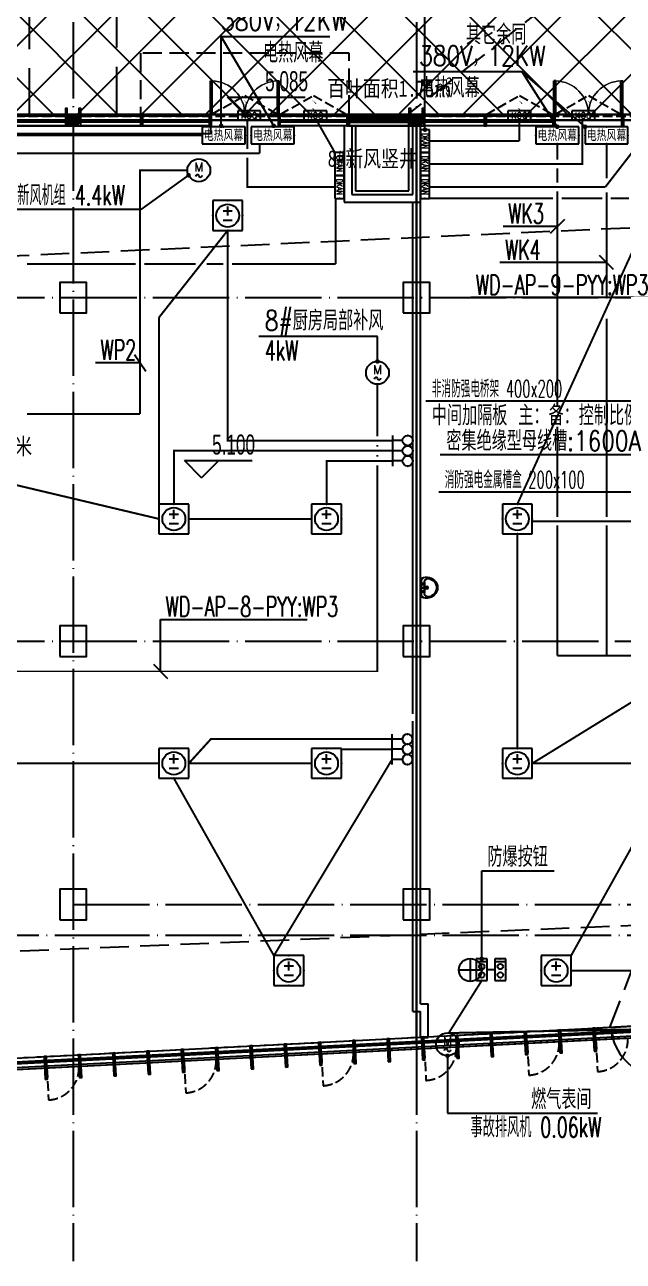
# Model space of a CAD drawing. Extents: x -233336 to 840473, y -28113 to 330904.
# Drawn here: x 67134 to 82815, y 80555 to 112949 of the extents above; entities that cross this region are included whole.
import ezdxf
from ezdxf.enums import TextEntityAlignment as Align
from ezdxf.xclip import XClip

# ---------------------------------------------------------------- set-up
doc = ezdxf.new("R2010")
doc.units = 0
doc.header["$LTSCALE"] = 1000
doc.header["$XCLIPFRAME"] = 2
for name, pattern in [('104-14# 核心筒$0$DOTE', [2.42, 2, -0.2, 0.02, -0.2]), ('14#楼幕墙$0$DASH', [0.35, 0.25, -0.1]), ('DASH', [0.35, 0.25, -0.1]), ('X-104 14#平面$0$$0$DASH', [0.35, 0.25, -0.1]), ('X-104 14#平面$0$109 3#平面$0$DASH', [0.35, 0.25, -0.1]), ('X-104 14#平面$0$DASH', [0.35, 0.25, -0.1])]:
    doc.linetypes.add(name, pattern=pattern)
doc.layers.get('0').update_dxf_attribs({"linetype": 'CONTINUOUS'})
doc.layers.get('Defpoints').update_dxf_attribs({"linetype": 'CONTINUOUS'})
for name, color, linetype in [('104-14# 核心筒$0$A_AXIS-轴线', 8, '104-14# 核心筒$0$DOTE'), ('104-14# 核心筒$0$A_STR-砼柱', 8, 'CONTINUOUS'), ('14#楼幕墙$0$A-C_玻璃幕墙', 8, 'CONTINUOUS'), ('14#楼幕墙$0$A-C_窗', 8, 'CONTINUOUS'), ('14#楼幕墙$0$A-C_门', 8, 'CONTINUOUS'), ('DIM-动力', 80, 'CONTINUOUS'), ('DIM-插座', 80, 'CONTINUOUS'), ('DIM-箱柜', 80, 'CONTINUOUS'), ('EQUIP-动力', 80, 'CONTINUOUS'), ('EQUIP-照明', 80, 'CONTINUOUS'), ('TEL_LEAD', 80, 'CONTINUOUS'), ('WIRE-动力', 50, 'CONTINUOUS'), ('WIRE-动力控制', 160, 'DASH'), ('WIRE-插座', 160, 'CONTINUOUS'), ('X-104 14#平面$0$01-标注_尺寸', 8, 'CONTINUOUS'), ('X-104 14#平面$0$01-标注_标高', 8, 'CONTINUOUS'), ('X-104 14#平面$0$02-TEXT_标注', 9, 'CONTINUOUS'), ('X-104 14#平面$0$A-C_玻璃幕墙', 8, 'CONTINUOUS'), ('X-104 14#平面$0$A-C_窗', 8, 'CONTINUOUS'), ('X-104 14#平面$0$A-C_门', 8, 'CONTINUOUS'), ('X-104 14#平面$0$A-I_卫-洁具', 8, 'CONTINUOUS'), ('X-104 14#平面$0$A-O_屋面', 8, 'CONTINUOUS'), ('X-104 14#平面$0$A-SUR_保温', 8, 'CONTINUOUS'), ('X-104 14#平面$0$A-SUR_吊顶', 8, 'CONTINUOUS'), ('X-104 14#平面$0$A-TECH_结构', 8, 'CONTINUOUS'), ('X-104 14#平面$0$A_STR-砌块墙', 7, 'CONTINUOUS'), ('X-104 14#平面$0$SURFACE', 6, 'CONTINUOUS')]:
    doc.layers.add(name, color=color, linetype=linetype)
for name, color, linetype, plot in [('14#楼幕墙$0$04-不打印_辅助线', 8, 'CONTINUOUS', False), ('2019.06.25燃气表间不打印', 7, 'CONTINUOUS', False), ('X-104 14#平面$0$04-不打印_辅助线', 8, 'CONTINUOUS', False), ('X-104 14#平面$0$降板', 8, 'CONTINUOUS', False)]:
    doc.layers.add(name, color=color, linetype=linetype, plot=plot)
doc.layers.add('X-104 14#平面$0$000套内', color=8, linetype='CONTINUOUS', lineweight=30)
doc.styles.add('_TCH_DIM', font='ROMANS2', dxfattribs={"width": 0.8, "bigfont": 'HZDF2'})
doc.styles.add('_TEL_DIM', font='ROMANS2', dxfattribs={"width": 0.8, "height": 3.5, "bigfont": 'HZDF2'})
doc.styles.get("Standard").update_dxf_attribs({"font": 'GBENOR', "bigfont": 'GBCBIG'})
doc.styles.add('X-104 14#平面$0$_TCH_DIM', font='ros.shx', dxfattribs={"width": 0.8, "bigfont": 'jd.shx'})
doc.styles.add('X-104 14#平面$0$_TCH_DIM_T3', font='ros.shx', dxfattribs={"width": 0.8, "bigfont": 'jd.shx'})
doc.styles.add('X-104 14#平面$0$Standard', font='STXIHEI.TTF', dxfattribs={"width": 0.8})
doc.dimstyles.new('X-104 14#平面$0$_TCH_ARROW&&150', dxfattribs={"dimtxt": 525, "dimasz": 300, "dimexe": 375, "dimexo": 450, "dimgap": 150, "dimtad": 1, "dimdec": 0, "dimzin": 0, "dimdsep": 46, "dimtxsty": 'X-104 14#平面$0$_TCH_DIM_T3', "dimcen": 0.09, "dimclrt": 7, "dimazin": 2, "dimtfac": 1, "dimtdec": 0, "dimtix": 1, "dimtmove": 2, "dimatfit": 3, "dimfxl": 0, "dimtolj": 1, "dimtzin": 0, "dimarcsym": 0})

# ---------------------------------------------------------------- blocks, each defined once
blk = doc.blocks.new('$equip$00001811')
blk.add_circle((0, 0), 0.5)
for centre, radius, start, end in [((-0.073, -0.273), 0.0768, 17.2272, 184.2164), ((0.073, -0.227), 0.0769, 197.2591, 5.1179)]:
    blk.add_arc(centre, radius, start, end)
at = {"color": 7, "style": '_TEL_DIM'}
blk.add_attdef('$TEXT$', text='', height=0.4, dxfattribs=at).set_placement((0.001, 0.137), align=Align.MIDDLE_CENTER)
at = {"color": 7, "style": '_TEL_DIM', "flags": 1}
blk.add_attdef('A', text='', height=0.00002, dxfattribs=at).set_placement((0, 0), align=Align.MIDDLE_CENTER)
blk = doc.blocks.new('$equip$00001816')
for p, q in [((0.75, 0.6), (-0.75, 0.6)), ((-0.75, 0.6), (-0.75, 0)), ((0.75, 0), (0.75, 0.6)), ((-0.75, 0), (0.75, 0))]:
    blk.add_line(p, q)
for p in [(0, 0.6), (-0.75, 0.3), (0, 0), (0.75, 0.3)]:
    blk.add_point(p)
at = {"color": 7, "style": '_TEL_DIM'}
blk.add_attdef('$TEXT$', text='', height=0.4, dxfattribs=at).set_placement((0, 0.3), align=Align.MIDDLE_CENTER)
at = {"color": 7, "style": '_TEL_DIM', "flags": 1}
blk.add_attdef('A', text='', height=0.00002, dxfattribs=at).set_placement((0, 0), align=Align.MIDDLE_CENTER)
blk = doc.blocks.new('14#楼幕墙$0$A$C103B1A8E')
blk.add_lwpolyline([(0, 0), (60, 0), (60, 600), (0, 600)], close=True)
blk = doc.blocks.new('14#楼幕墙$0$A$C678332E3')
blk.add_lwpolyline([(0, 0), (60, 0), (60, 300), (0, 300)], close=True)
blk = doc.blocks.new('14#楼幕墙$0$$LinePat$岩棉板')
at = {"color": 0}
for p, q in [((0, -17), (12, -67)), ((12, -67), (24, -17))]:
    blk.add_line(p, q, dxfattribs=at)
for centre, start, end in [((12, -17), 0, 180), ((0, -67), 270, 0), ((24, -67), 180, 270)]:
    blk.add_arc(centre, 12, start, end, dxfattribs=at)
at = {"layer": 'Defpoints'}
blk.add_point((0, 0), dxfattribs=at)
at = {"layer": 'Defpoints', "color": 0}
blk.add_point((24, -84), dxfattribs=at)
blk = doc.blocks.new('*U155')
blk.add_lwpolyline([(300, 0), (0, 0), (0, 150), (300, 150)], close=True)
at = {"color": 8, "xscale": -1.785714284225998, "yscale": 1.782568518697715, "zscale": 1.782568518697715, "rotation": 180}
for p in [(0, 0), (43, 0), (86, 0), (129, 0), (171, 0), (214, 0), (257, 0)]:
    blk.add_blockref('14#楼幕墙$0$$LinePat$岩棉板', p, dxfattribs=at)
blk = doc.blocks.new('14#楼幕墙$0$A$C07E80D9E')
blk.add_lwpolyline([(-350, -50), (-50, -50), (-50, -450), (0, -450), (0, 0), (-400, 0), (-400, -450), (-350, -450)], close=True)
for points in [[(-50, -200), (-350, -200)], [(-50, -220), (-350, -220)]]:
    blk.add_lwpolyline(points)
at = {"layer": '14#楼幕墙$0$A-C_玻璃幕墙', "rotation": 180}
blk.add_blockref('*U155', (-50, -50), dxfattribs=at)
blk = doc.blocks.new('14#楼幕墙$0$A$C09283E46')
for name, p, rotation in [('14#楼幕墙$0$A$C07E80D9E', (28619, 21181), 177.5000000000001), ('14#楼幕墙$0$A$C678332E3', (30587, 21095), 357.5000000000006), ('14#楼幕墙$0$A$C678332E3', (32385, 21017), 357.5000000000006), ('14#楼幕墙$0$A$C678332E3', (34184, 20938), 357.5000000000006), ('14#楼幕墙$0$A$C678332E3', (35982, 20860), 357.5000000000006), ('14#楼幕墙$0$A$C07E80D9E', (37610, 20789), 177.5000000000001), ('14#楼幕墙$0$A$C678332E3', (39579, 20703), 357.5000000000006), ('14#楼幕墙$0$A$C678332E3', (41377, 20624), 357.5000000000006), ('14#楼幕墙$0$A$C678332E3', (43175, 20546), 357.5000000000006), ('14#楼幕墙$0$A$C103B1A8E', (27001, -3754), 0.4546658823147814), ('14#楼幕墙$0$A$C103B1A8E', (27901, -3747), 0.4546658823147814), ('14#楼幕墙$0$A$C103B1A8E', (28801, -3740), 0.4546658823147814), ('14#楼幕墙$0$A$C103B1A8E', (29701, -3733), 0.4546658823147814), ('14#楼幕墙$0$A$C103B1A8E', (30601, -3726), 0.4546658823147814), ('14#楼幕墙$0$A$C103B1A8E', (31501, -3718), 0.4546658823147814), ('14#楼幕墙$0$A$C103B1A8E', (32401, -3711), 0.4546658823147814), ('14#楼幕墙$0$A$C103B1A8E', (33301, -3704), 0.4546658823147814), ('14#楼幕墙$0$A$C103B1A8E', (34201, -3697), 0.4546658823147814), ('14#楼幕墙$0$A$C103B1A8E', (35100, -3690), 0.4546658823147814), ('14#楼幕墙$0$A$C103B1A8E', (36000, -3683), 0.4546658823147814), ('14#楼幕墙$0$A$C103B1A8E', (36900, -3676), 0.4546658823147814), ('14#楼幕墙$0$A$C103B1A8E', (37800, -3669), 0.4546658823147814), ('14#楼幕墙$0$A$C103B1A8E', (38700, -3662), 0.4546658823147814), ('14#楼幕墙$0$A$C103B1A8E', (39600, -3655), 0.4546658823147814), ('14#楼幕墙$0$A$C103B1A8E', (40500, -3647), 0.4546658823147814), ('14#楼幕墙$0$A$C103B1A8E', (41400, -3640), 0.4546658823147814)]:
    blk.add_blockref(name, p, dxfattribs=dict(rotation=rotation))
blk = doc.blocks.new('14#楼幕墙$0$A$C22714246')
at = {"linetype": '14#楼幕墙$0$DASH'}
blk.add_lwpolyline([(1740, 497), (870, 0), (0, 497)], dxfattribs=at)
at = {"layer": '14#楼幕墙$0$A-C_玻璃幕墙', "color": 1}
blk.add_lwpolyline([(899, 122, 0, 25, 0), (802, 217, 0, 0, 0), (900, 340, 25, 0, 0), (796, 422, 0, 0, 0)], format="xyseb", dxfattribs=at)
blk = doc.blocks.new('14#楼幕墙$0$A$C2CD63A88')
at = {"linetype": '14#楼幕墙$0$DASH'}
blk.add_lwpolyline([(0, 670), (0, -170)], dxfattribs=at)
blk.add_arc((0, 670), 840, 270, 0, dxfattribs=at)
blk = doc.blocks.new('14#楼幕墙$0$$DorLib2D$00000002')
for p, q in [((-0.5, 0), (-0.5, 0.4875)), ((-0.475, 0.4875), (-0.5, 0.4875)), ((-0.475, 0), (-0.475, 0.4875)), ((0.475, 0), (0.475, 0.4875)), ((0.475, 0.4875), (0.5, 0.4875)), ((0.5, 0), (0.5, 0.4875)), ((-0.5, 0), (-0.475, 0)), ((0.5, 0), (0.475, 0))]:
    blk.add_line(p, q)
at = {"lineweight": 13}
for centre, start, end in [((-0.4875, 0), 0, 88.53072), ((0.4875, 0), 91.46928, 180)]:
    blk.add_arc(centre, 0.4875, start, end, dxfattribs=at)
blk = doc.blocks.new('14#楼幕墙')
at = {"layer": '14#楼幕墙$0$A-C_玻璃幕墙'}
for p, q in [((86987, 110600), (8392, 110600)), ((71970, 110550), (55830, 110550)), ((80970, 110550), (73830, 110550)), ((71970, 110400), (55830, 110400)), ((71970, 110300), (55830, 110300)), ((80970, 110400), (73830, 110400)), ((80970, 110300), (73830, 110300)), ((39904, 84237), (83846, 86503)), ((40081, 84396), (83848, 86653)), ((40200, 84502), (83848, 86753)), ((39845, 84184), (83846, 86453))]:
    blk.add_line(p, q, dxfattribs=at)
at = {"layer": '14#楼幕墙$0$A-C_玻璃幕墙', "linetype": '14#楼幕墙$0$DASH', "ltscale": 2}
blk.add_lwpolyline([(70170, 110600), (75630, 110600), (75630, 112200), (70170, 112200)], close=True, dxfattribs=at)
at = {"layer": '14#楼幕墙$0$04-不打印_辅助线', "rotation": 180}
for p in [(73770, 111097), (82770, 111097)]:
    blk.add_blockref('14#楼幕墙$0$A$C22714246', p, dxfattribs=at)
at = {"layer": '14#楼幕墙$0$A-C_玻璃幕墙', "rotation": 2.499999999999448}
blk.add_blockref('14#楼幕墙$0$A$C09283E46', (40532, 87891), dxfattribs=at)
at = {"layer": '14#楼幕墙$0$A-C_窗'}
for name, p, rotation in [('14#楼幕墙$0$A$C22714246', (75570, 111097), 180), ('14#楼幕墙$0$A$C22714246', (80970, 111097), 180), ('14#楼幕墙$0$A$C2CD63A88', (77637, 85463), 2.951784843777751), ('14#楼幕墙$0$A$C2CD63A88', (80333, 85600), 2.951784843777751), ('14#楼幕墙$0$A$C2CD63A88', (82131, 85693), 2.951784843777751), ('14#楼幕墙$0$A$C2CD63A88', (71345, 85137), 2.951784843777751), ('14#楼幕墙$0$A$C2CD63A88', (74940, 85323), 2.951784843777751), ('14#楼幕墙$0$A$C2CD63A88', (67750, 84951), 2.951784843777751)]:
    blk.add_blockref(name, p, dxfattribs=dict(at, rotation=rotation))
at = {"layer": '14#楼幕墙$0$A-C_门', "xscale": -1800, "yscale": 1800, "zscale": 100}
for p in [(72900, 110600), (81900, 110600)]:
    blk.add_blockref('14#楼幕墙$0$$DorLib2D$00000002', p, dxfattribs=at)
blk = doc.blocks.new('_FZHK')
blk.add_lwpolyline([(-0.5, -0.5), (0.5, -0.5), (0.5, 0.5), (-0.5, 0.5)], close=True)
blk = doc.blocks.new('104-14# 核心筒')
at = {"layer": '104-14# 核心筒$0$A_AXIS-轴线'}
for p, q in [((68400, 139633.6), (68400, 80554.9)), ((77400, 139633.6), (77400, 80554.9)), ((-9370.1, 105800), (120259.9, 105800)), ((-9370.1, 96800), (120259.9, 96800)), ((68400, 89900), (120259.9, 89900)), ((-9520, 89100), (68400, 89100)), ((68400, 89100), (120259.9, 89100))]:
    blk.add_line(p, q, dxfattribs=at)
at = {"layer": '104-14# 核心筒$0$A_STR-砼柱', "xscale": 700, "yscale": 800, "zscale": 800}
for p in [(68400, 105800), (77400, 105800), (68400, 96800), (77400, 96800), (68400, 89900), (77400, 89900)]:
    blk.add_blockref('_FZHK', p, dxfattribs=at)
blk = doc.blocks.new('X-104 14#平面$0$rqg')
at = {"color": 3}
for p, q in [((-300, 0), (300, 0)), ((0, 300), (0, -300))]:
    blk.add_line(p, q, dxfattribs=at)
blk.add_circle((0, 0), 300, dxfattribs=at)
blk = doc.blocks.new('*U62')
h = blk.add_hatch()
h.set_pattern_fill('ANSI31', color=256, scale=50)
h.set_pattern_definition([(45, (-56042.376, 120006.8), (-56.1266, 56.1266), [])])
h.paths.add_polyline_path([(-1570, 100), (0, 100), (0, 200), (-1570, 200)])
for points in [[(-1570, 0), (0, 0), (0, 300), (-1570, 300)], [(-1570, 100), (0, 100), (0, 200), (-1570, 200)]]:
    blk.add_lwpolyline(points, close=True)
blk = doc.blocks.new('X-104 14#平面$0$$DorLib2D$00000002')
for p, q in [((-0.5, 0), (-0.5, 0.4875)), ((-0.475, 0.4875), (-0.5, 0.4875)), ((-0.475, 0), (-0.475, 0.4875)), ((0.475, 0), (0.475, 0.4875)), ((0.475, 0.4875), (0.5, 0.4875)), ((0.5, 0), (0.5, 0.4875)), ((-0.5, 0), (-0.475, 0)), ((0.5, 0), (0.475, 0))]:
    blk.add_line(p, q)
at = {"lineweight": 13}
for centre, start, end in [((-0.4875, 0), 0, 88.53072), ((0.4875, 0), 91.46928, 180)]:
    blk.add_arc(centre, 0.4875, start, end, dxfattribs=at)
blk = doc.blocks.new('X-104 14#平面$0$$lvtry$00000178')
at = {"color": 0}
for p, q in [((-238, 0), (238, 0)), ((-214, -36), (-272, -91)), ((-180, -23), (180, -23)), ((-142, -105), (140, -105)), ((140, -105), (-142, -105)), ((216, -37), (268, -91))]:
    blk.add_line(p, q, dxfattribs=at)
blk.add_lwpolyline([(-104, -430, 0.224698), (110, -425, 0.348046), (269, -79), (239, 0), (-241, 0), (-271, -79, 0.356844)], format="xyb", close=True, dxfattribs=at)
for centre, radius in [((-100, -65), 16.3), ((1, -172), 31.6), ((100, -65), 16.3)]:
    blk.add_circle(centre, radius, dxfattribs=at)
at = {"color": 0, "lineweight": 13}
blk.add_circle((1, -172), 23, dxfattribs=at)
at = {"color": 0}
for centre, radius, start, end in [((-142, -205), 100, 90, 190.5602), ((-1, -179), 243, 190.5602, 349.4398), ((-180, -73), 50, 90, 133.181), ((140, -205), 100, 349.4398, 90), ((180, -73), 50, 44.5607, 90)]:
    blk.add_arc(centre, radius, start, end, dxfattribs=at)
for p in [(0, -65), (1, -172)]:
    blk.add_point(p, dxfattribs=at)
blk = doc.blocks.new('*D217')
at = {"layer": 'Defpoints', "color": 0}
for p in [(83683, 86745), (83848, 86753), (84014, 86741), (83184, 85572)]:
    blk.add_point(p, dxfattribs=at)
at = {"layer": 'X-104 14#平面$0$01-标注_尺寸', "color": 0, "lineweight": -2}
for p, q in [((83233, 86721), (82121, 86664)), ((84463, 86710), (85574, 86631))]:
    blk.add_line(p, q, dxfattribs=at)
blk.add_arc((83848, 86753), 1355, 195.6647, 343.2398, dxfattribs=at)
at = {"layer": 'X-104 14#平面$0$01-标注_尺寸', "color": 0}
for points in [[(82495, 86379), (82593, 86395), (82495, 86683)], [(85097, 86371), (85195, 86353), (85200, 86657)]]:
    blk.add_solid(points, dxfattribs=at)
at = {"layer": 'X-104 14#平面$0$01-标注_尺寸', "color": 7, "insert": (83839, 85811), "char_height": 525, "attachment_point": 5, "rotation": 359.4522, "style": 'X-104 14#平面$0$_TCH_DIM_T3'}
blk.add_mtext('\\A1;173%%d', dxfattribs=at)
blk = doc.blocks.new('$equip$00001344')
for p, q in [((0.65, 0.65), (-0.65, 0.65)), ((-0.65, 0.65), (-0.65, -0.65)), ((0.65, -0.65), (0.65, 0.65)), ((-0.2, 0.2), (0.2, 0.2)), ((0, 0), (0, 0.4)), ((-0.2, -0.2), (0.2, -0.2)), ((-0.65, -0.65), (0.65, -0.65))]:
    blk.add_line(p, q)
blk.add_circle((0, 0), 0.5)
for p in [(0, 0.65), (-0.65, 0), (0.65, 0), (0, -0.65)]:
    blk.add_point(p)
at = {"flags": 9}
blk.add_attdef('A', (0, 0), '', height=0.00002, dxfattribs=at)
blk = doc.blocks.new('$equip$00002672')
for p, q in [((0.222, 0.889), (-0.222, 0.889)), ((0, 0.444), (0, 0.889))]:
    blk.add_line(p, q)
blk.add_circle((0, 0.222), 0.222)
for p in [(0, 0.889), (-0.222, 0.222), (0, 0), (0.222, 0.222)]:
    blk.add_point(p)
at = {"color": 7, "style": '_TEL_DIM', "flags": 1}
for tag in ['A', 'REMARK']:
    blk.add_attdef(tag, text='', height=0.00002, dxfattribs=at).set_placement((0, 0), align=Align.MIDDLE_CENTER)
blk = doc.blocks.new('$equip$00001234')
for p, q in [((0.707, 0.714), (-0.707, 0.714)), ((-0.707, 0.707), (-0.707, -0.007)), ((-0.707, 0), (0.707, 0)), ((0.542, 0.714), (0.542, 0)), ((0.707, 0), (0.707, 0.714))]:
    blk.add_line(p, q)
for centre in [(-0.35, 0.357), (0.2, 0.357)]:
    blk.add_circle(centre, 0.179)
at = {"layer": 'EQUIP-照明'}
for p in [(-0.707, 0.35), (0, 0.714), (0, 0), (0.707, 0.357)]:
    blk.add_point(p, dxfattribs=at)
at = {"layer": 'EQUIP-照明', "flags": 9}
blk.add_attdef('A', (0, 0), '', height=0.00002, dxfattribs=at)
blk = doc.blocks.new('X-104 14#平面')
at = {"layer": 'X-104 14#平面$0$降板'}
h = blk.add_hatch(dxfattribs=at)
h.set_pattern_fill('ANSI37', color=256, scale=750)
h.set_pattern_definition([(45, (0, 0), (-841.899, 841.899), []), (135, (0, 0), (-841.899, -841.899), [])])
h.paths.add_polyline_path([(95250, 109400), (95250, 114400), (95050, 114400), (95050, 115200), (95303.7, 115200), (96797.3, 120568.3), (96604.6, 120621.9), (96819.1, 121392.6), (85624.2, 124507.3), (87140.3, 129956.4), (83582.3, 130946.3), (66456.4, 115400), (609.3, 115400), (8.3, 112572.3), (4215, 111678.1), (1409.8, 98484.1), (6940.3, 97308.6), (8660.2, 105400), (8599.7, 105400), (8599.7, 106200), (14200, 106200), (14200, 110600), (86750, 110600), (86750, 109400)])
at = {"layer": 'X-104 14#平面$0$000套内'}
blk.add_lwpolyline([(77400, 110450), (77400, 86272.2), (59400, 85343.1), (59400, 96800), (51400, 96800), (51400, 98800), (50400, 98800), (50400, 110450)], close=True, dxfattribs=at)
blk.add_lwpolyline([(108986.5, 84823.7), (83829.7, 86604), (77400, 86272.2), (77400, 110450), (86700, 110450), (86700, 109200), (86650, 109200), (86650, 107300), (84300, 107300), (84300, 96900), (92650, 96900), (92650, 97050), (109900, 97050)], dxfattribs=at)
at = {"layer": 'X-104 14#平面$0$01-标注_标高'}
for p, q in [((72900, 110600), (72450, 111050)), ((72450, 111050), (74484.8, 111050)), ((72900, 110600), (73350, 111050)), ((71769.2, 101081.5), (71319.2, 101531.5)), ((71319.2, 101531.5), (73095.8, 101531.5)), ((71769.2, 101081.5), (72219.2, 101531.5))]:
    blk.add_line(p, q, dxfattribs=at)
at = {"layer": 'X-104 14#平面$0$04-不打印_辅助线'}
blk.add_lwpolyline([(95250, 109400), (95250, 114400), (95050, 114400), (95050, 115200), (95303.7, 115200), (96797.3, 120568.3), (96604.6, 120621.9), (96819.1, 121392.6), (85624.2, 124507.3), (87140.3, 129956.4), (83582.3, 130946.3), (66456.4, 115400), (609.3, 115400), (8.3, 112572.3), (4215, 111678.1), (1409.8, 98484.1), (6940.3, 97308.6), (8660.2, 105400), (8599.7, 105400), (8599.7, 106200), (14200, 106200), (14200, 110600), (86750, 110600), (86750, 109400)], close=True, dxfattribs=at)
at = {"layer": 'X-104 14#平面$0$A-C_玻璃幕墙'}
blk.add_lwpolyline([(109062.3, 84667.9), (119297.3, 99814.5), (117562.9, 100200.5), (120741.8, 127894.6), (99426.9, 133825), (92631.2, 109400), (86987.2, 109400), (86987.2, 110600), (8392.2, 110600), (5688.7, 97881.2), (-2733.6, 99671.4), (-6009.8, 84258.3), (40178.1, 86274.9), (39845.1, 84183.6), (83845.6, 86452.5)], close=True, dxfattribs=at)
at = {"layer": 'X-104 14#平面$0$A-O_屋面', "linetype": 'X-104 14#平面$0$DASH', "ltscale": 5}
blk.add_lwpolyline([(73925.6, 118227.8), (72386.6, 119937.1), (67250, 115312), (67250, 110600), (69550, 110600), (69550, 114288)], close=True, dxfattribs=at)
at = {"layer": 'X-104 14#平面$0$A-SUR_保温'}
for p, q in [((75800, 110300), (75800, 108600)), ((75800, 108600), (77200, 108600))]:
    blk.add_line(p, q, dxfattribs=at)
at = {"layer": 'X-104 14#平面$0$A-SUR_吊顶', "linetype": 'X-104 14#平面$0$109 3#平面$0$DASH', "ltscale": 3}
for points in [[(95099.4, 118271), (89096.5, 119941.2), (77166, 110600)], [(82466.9, 86681.8), (83499.8, 89365.9), (52926.6, 88084.7), (53491, 90739.8), (17309.3, 90108.2), (22065.4, 106694.6), (62738.3, 107720), (62307.5, 106691.2), (92309.4, 108057.1)]]:
    blk.add_lwpolyline(points, dxfattribs=at)
at = {"layer": 'X-104 14#平面$0$A-TECH_结构', "linetype": 'X-104 14#平面$0$$0$DASH'}
blk.add_lwpolyline([(120414.6, 127674.3), (99635.5, 133455.6), (96317.6, 121532.1), (85624.2, 124507.3), (87140.3, 129956.4), (83582.3, 130946.3), (66456.4, 115400), (609.3, 115400), (8.3, 112572.3), (4214.3, 111678.3), (1409.8, 98484.1), (-2502.5, 99315.7), (-5635.8, 84574.9), (40532.1, 86590.6), (40199.6, 84502.3), (83848.5, 86753.1), (108910.7, 84979.4), (118802, 99617.3), (117234.1, 99966.3)], close=True, dxfattribs=at)
blk.add_lwpolyline([(1461.8, 98728.5), (5727.2, 97821.9), (8432.6, 110550), (86937.2, 110550), (86937.2, 109350), (92677.4, 109350)], dxfattribs=at)
at = {"layer": 'X-104 14#平面$0$A_STR-砌块墙'}
for p, q in [((64800, 110300), (72000, 110300)), ((72000, 110300), (72000, 110100)), ((75500, 110300), (75500, 108300)), ((75700, 110300), (75500, 110300)), ((75700, 110300), (75700, 108500)), ((77300, 108500), (77300, 110300)), ((77300, 110300), (77500, 110300)), ((77500, 108300), (77500, 110300)), ((64800, 110100), (72000, 110100)), ((75500, 108300), (77500, 108300)), ((75700, 108500), (77300, 108500)), ((77300, 94900), (77300, 108300)), ((77500, 94800), (77500, 108300)), ((77300, 87100), (77300, 94700)), ((77500, 87300), (77500, 94800)), ((77500, 87300), (77700, 87300)), ((77700, 86420.6), (77700, 87300)), ((77300, 87100), (77500, 87100)), ((77500, 86420.6), (77500, 87100)), ((77500, 86420.6), (77700, 86420.6))]:
    blk.add_line(p, q, dxfattribs=at)
at = {"layer": 'X-104 14#平面$0$SURFACE'}
blk.add_line((77200, 108600), (77200, 110300), dxfattribs=at)
ref = blk.add_blockref('104-14# 核心筒', (0, 0))
XClip(ref).set_block_clipping_path([(-38664.3623821461, -25500), (139216.5485069363, 330900)])
blk.add_blockref('14#楼幕墙', (0, 0))
at = {"layer": 'Defpoints'}
blk.add_blockref('X-104 14#平面$0$rqg', (78806, 88187.2), dxfattribs=at)
at = {"layer": 'X-104 14#平面$0$A-C_窗'}
blk.add_blockref('*U62', (77200, 110300), dxfattribs=at)
at = {"layer": 'X-104 14#平面$0$A-C_门', "xscale": 1800, "yscale": 1800, "zscale": 100}
for p in [(72900, 110600), (81900, 110600)]:
    blk.add_blockref('X-104 14#平面$0$$DorLib2D$00000002', p, dxfattribs=at)
at = {"layer": 'X-104 14#平面$0$A-I_卫-洁具', "yscale": -1, "rotation": 270.0000000000007}
blk.add_blockref('X-104 14#平面$0$$lvtry$00000178', (77500, 98200), dxfattribs=at)
at = {"layer": 'X-104 14#平面$0$01-标注_标高', "color": 7, "style": 'X-104 14#平面$0$_TCH_DIM', "width": 0.64}
for s, p in [('5.085', (73431.8, 111207.5)), ('5.100', (72042.8, 101689))]:
    blk.add_text(s, height=525, dxfattribs=at).set_placement(p)
at = {"layer": 'X-104 14#平面$0$02-TEXT_标注', "style": 'X-104 14#平面$0$Standard', "width": 0.8}
for s, height, p in [('8#新风竖井', 428.14, (75069.3, 109228.7)), ('套内建筑面积564.41平方米', 428.139, (61726.4, 101692.4))]:
    blk.add_text(s, height=height, dxfattribs=at).set_placement(p)
at = {"layer": 'X-104 14#平面$0$04-不打印_辅助线', "style": 'X-104 14#平面$0$Standard', "width": 0.8}
blk.add_text('百叶面积1.75㎡', height=428.14, dxfattribs=at).set_placement((75060.5, 111064.3))
at = {"layer": 'X-104 14#平面$0$01-标注_尺寸'}
dim = blk.add_angular_dim_3p(base=(83183.7, 85572.4), center=(83848.5, 86753.1), p1=(83682.7, 86744.5), p2=(84014.1, 86741.4), text='173%%d', dimstyle='X-104 14#平面$0$_TCH_ARROW&&150', override={"dimgap": 0}, dxfattribs=at)
dim.commit()
dim.dimension.update_dxf_attribs({"geometry": '*D217', "text_midpoint": (83839.5, 85810.7), "dimtype": 165, "text_rotation": 359.45224})

msp = doc.modelspace()

# ---------------------------------------------------------------- linework, layer by layer
at = {"layer": '2019.06.25燃气表间不打印'}
for p, q in [((79107.1, 88478.2), (79107.1, 90784.8)), ((79107.1, 90784.8), (81006.2, 90784.8)), ((78208.8, 85936), (78208.8, 84433.9)), ((78208.8, 84433.9), (82135.5, 84433.9))]:
    msp.add_line(p, q, dxfattribs=at)
at = {"layer": '2019.06.25燃气表间不打印', "const_width": 60}
for points in [[(79107.1, 88448.2, 1), (79107.1, 88508.2, 1)], [(78208.8, 85966, 1), (78208.8, 85906, 1)]]:
    msp.add_lwpolyline(points, format="xyb", close=True, dxfattribs=at)
at = {"layer": '2019.06.25燃气表间不打印', "const_width": 52.5}
for points in [[(79250, 88195.3), (79450, 88195.3)], [(78242.6, 86534.1), (79110, 87912.5)], [(94757.6, 86856.8), (78242.6, 86534.1)]]:
    msp.add_lwpolyline(points, dxfattribs=at)
at = {"layer": 'DIM-动力', "color": 80}
for p, q in [((77620, 110200), (77620, 114691.2)), ((72281.4, 110300), (72281.4, 112638.3)), ((73656, 110300), (72281.4, 112638.3)), ((72281.4, 112638.3), (75127.9, 112638.3)), ((80167.9, 111717.7), (77312.5, 111717.7)), ((81085.8, 110276.3), (80167.9, 111717.7)), ((81813.9, 110276.3), (80167.9, 111717.7)), ((71425.6, 109005.7), (70174.3, 108110.1)), ((71425.6, 109005.7), (70174.3, 108110.1)), ((70174.3, 108110.1), (66780.5, 108110.1)), ((76375, 104779.9), (73265.7, 104779.9)), ((76375, 104129.4), (76375, 104779.9))]:
    msp.add_line(p, q, dxfattribs=at)
at = {"layer": 'DIM-动力'}
for p, q in [((70009.2, 104309.4), (70303, 103874.3)), ((70505.2, 96193.9), (70876.5, 95822.7))]:
    msp.add_line(p, q, dxfattribs=at)
at = {"layer": 'DIM-动力', "color": 80, "const_width": 60}
for points in [[(72281.4, 110270, 1), (72281.4, 110330, 1)], [(73671.2, 110274.1, 1), (73640.8, 110325.9, 1)], [(77620, 110170, 1), (77620, 110230, 1)], [(81101.9, 110251, 1), (81069.7, 110301.6, 1)], [(81836.5, 110256.5, 1), (81791.3, 110296.1, 1)], [(71450, 109023.2, 1), (71401.2, 108988.3, 1)], [(71450, 109023.2, 1), (71401.2, 108988.3, 1)], [(76375, 104099.4, 1), (76375, 104159.4, 1)]]:
    msp.add_lwpolyline(points, format="xyb", close=True, dxfattribs=at)
at = {"layer": 'DIM-动力'}
for points in [[(82661.3, 105800), (78818.7, 105800)], [(83080.7, 105800), (82661.3, 105800)], [(69943.2, 104091.8), (68985.5, 104091.8)], [(70156.1, 104091.8), (69943.2, 104091.8)], [(70690.8, 96008.3), (70690.8, 97366.9)], [(70690.8, 97366.9), (74533.5, 97366.9)]]:
    msp.add_lwpolyline(points, dxfattribs=at)
at = {"layer": 'DIM-插座', "color": 80}
for p, q in [((81271.4, 107850.9), (80900.2, 107479.6)), ((82562, 106532.6), (82190.8, 106903.8))]:
    msp.add_line(p, q, dxfattribs=at)
for points in [[(80625.7, 107665.3), (79668, 107665.3)], [(81085.8, 107665.3), (80625.7, 107665.3)], [(80552.8, 106718.2), (79583.5, 106718.2)], [(82376.4, 106718.2), (80552.8, 106718.2)]]:
    msp.add_lwpolyline(points, dxfattribs=at)
at = {"layer": 'DIM-箱柜'}
msp.add_line((83080.7, 100701.4), (77980.4, 100701.4), dxfattribs=at)
at = {"layer": 'TEL_LEAD', "color": 80}
for p, q in [((84400, 103083.4), (77642.3, 103083.4)), ((84241.9, 101681.8), (78022.2, 101681.8))]:
    msp.add_line(p, q, dxfattribs=at)
at = {"layer": 'WIRE-动力', "color": 50, "const_width": 52.5}
for points in [[(70156.1, 102747.8), (70156.1, 109137.6), (71395.1, 109137.6)], [(76375, 103529.4), (76375, 102165.8)], [(67190.1, 102747.8), (70156.1, 102747.8)], [(76375, 101940.8), (76375, 101899.2)], [(76375, 101674.2), (76375, 101632.5)]]:
    msp.add_lwpolyline(points, dxfattribs=at)
at = {"layer": 'WIRE-动力', "color": 50}
msp.add_lwpolyline([(62153.3, 96008.3, 37.5, 37.5, 0), (76375, 96008.3, 52.5, 52.5, 0), (76375, 101407.5, 52.5, 52.5, 0)], format="xyseb", dxfattribs=at)
at = {"layer": 'WIRE-动力控制', "color": 160, "const_width": 52.5}
for points in [[(76766.7, 102053.3), (72450.9, 102053.3), (72450.9, 107560)], [(76766.7, 101786.7), (71040.8, 101786.7), (71040.8, 100392.9)], [(75040.8, 100392.9), (75040.8, 101520), (76766.7, 101520)], [(83666.7, 99942.9), (80430.8, 99942.9)], [(80430.8, 93597.1), (84764, 96266.7)], [(81448.1, 88171), (85297.3, 88171), (85297.3, 96266.7)], [(71430.8, 93597.1), (72010.5, 94234.8), (76758.8, 94234.8)], [(76758.8, 93968.1), (75430.8, 93968.1)], [(73662.6, 88561), (76758.8, 93701.5)]]:
    msp.add_lwpolyline(points, dxfattribs=at)
at = {"layer": 'WIRE-插座', "color": 160, "const_width": 52.5}
for points in [[(72963.7, 110450), (72963.7, 109692.6)], [(75260, 109600), (74776.8, 110450)], [(77740, 109300), (81738.5, 109300), (81738.5, 110450)], [(80092.4, 110450), (80092.4, 109900)], [(82346.4, 108700), (83701.2, 110450)], [(60207.5, 100115.4), (60207.5, 110051.3), (71779.9, 110051.3)], [(73291.5, 109826.3), (73291.5, 109580.1)], [(77740, 109900), (80092.4, 109900)], [(81085.8, 109826.3), (81085.8, 109412.5)], [(82376.4, 109826.3), (82376.4, 108922.5)], [(73291.5, 109580.1), (60207.5, 109580.1)], [(75260, 108700), (72963.7, 108700), (72963.7, 109467.6)], [(81085.8, 109187.5), (81085.8, 108812.5)], [(77740, 108700), (82346.4, 108700)], [(81085.8, 108587.5), (81085.8, 102958.5)], [(82376.4, 108555), (82376.4, 105791.9)], [(70650.8, 105279.3), (72450.9, 107560)], [(80040.8, 100392.9), (83305.4, 107560)], [(70650.8, 100392.9), (70650.8, 105279.3)], [(82376.4, 105249.1), (82376.4, 100055.4)], [(81085.8, 102415.7), (81085.8, 100055.4)], [(66430.8, 101002.9), (70650.8, 100002.9)], [(71430.8, 100002.9), (74650.8, 100002.9)], [(81085.8, 99830.4), (81085.8, 96416.7)], [(82376.4, 99830.4), (82376.4, 96416.7)], [(80040.8, 93987.1), (80040.8, 99612.9)], [(84518.2, 96416.7), (81085.8, 96416.7)], [(66430.8, 93597.1), (70650.8, 93597.1)], [(71430.8, 93597.1), (74650.8, 93597.1)], [(83650.8, 93597.1), (80430.8, 93597.1)], [(73662.6, 88561), (71040.8, 93207.1)], [(81448.1, 88561), (84040.8, 93207.1)]]:
    msp.add_lwpolyline(points, dxfattribs=at)
at = {"layer": 'WIRE-插座', "const_width": 52.5}
for points in [[(75281.3, 106680), (75281.3, 108400)], [(77740, 108400), (80973.3, 108400)], [(81198.3, 108400), (82263.9, 108400)], [(82488.9, 108400), (82968.2, 108400)], [(67190.1, 106680), (70043.6, 106680)], [(70268.6, 106680), (71613, 106680)], [(71899.6, 106680), (72338.4, 106680)], [(72563.4, 106680), (75281.3, 106680)]]:
    msp.add_lwpolyline(points, dxfattribs=at)

# ---------------------------------------------------------------- block references
msp.add_blockref('X-104 14#平面', (0, 0))
at = {"layer": '2019.06.25燃气表间不打印', "xscale": 400, "yscale": 400, "zscale": 400, "rotation": 90.00000000000091}
for p in [(79250, 88195.3), (79735.7, 88195.3)]:
    msp.add_blockref('$equip$00001234', p, dxfattribs=at)
at = {"layer": '2019.06.25燃气表间不打印', "xscale": 600, "yscale": 600, "zscale": 600}
msp.add_blockref('$equip$00001811', (78208.8, 86236, 3000), dxfattribs=at).add_auto_attribs({'$TEXT$': 'M'})
at = {"layer": 'EQUIP-动力', "color": 80}
for name, p, xscale, yscale, zscale, values in [('$equip$00001816', (73012.7, 110450), 400, 400, 400, {'$TEXT$': 'KCQ'}), ('$equip$00001816', (74747.4, 110450), 400, 400, 400, {'$TEXT$': 'KCQ'}), ('$equip$00001816', (80092.4, 110450), 400, 400, 400, {'$TEXT$': 'KCQ'}), ('$equip$00001816', (81767.8, 110450), 400, 400, 400, {'$TEXT$': 'KCQ'}), ('$equip$00001811', (71695.1, 109137.6), 600, 600, 600, {'$TEXT$': 'M'}), ('$equip$00001811', (76375, 103829.4), 600, 600, 600, {'$TEXT$': 'M'})]:
    msp.add_blockref(name, p, dxfattribs=dict(at, xscale=xscale, yscale=yscale, zscale=zscale)).add_auto_attribs(values)
ref = msp.add_blockref('$equip$00001816', (72342.4, 109826.3), dxfattribs=dict(at, xscale=750, yscale=750, zscale=750))
ref.add_attrib('$TEXT$', '电热风幕', dxfattribs={"layer": '0', "color": 7, "height": 300, "style": '_TEL_DIM', "width": 0.75}).set_placement((72342.4, 110051.3), align=Align.MIDDLE_CENTER)
ref = msp.add_blockref('$equip$00001816', (73633, 109826.3), dxfattribs=dict(at, xscale=750, yscale=750, zscale=750))
ref.add_attrib('$TEXT$', '电热风幕', dxfattribs={"layer": '0', "color": 7, "height": 300, "style": '_TEL_DIM', "width": 0.75}).set_placement((73633, 110051.3), align=Align.MIDDLE_CENTER)
ref = msp.add_blockref('$equip$00001816', (77500, 109900), dxfattribs=dict(at, xscale=400, yscale=400, zscale=400, rotation=270))
ref.add_attrib('$TEXT$', 'DKAN', dxfattribs={"layer": '0', "color": 7, "height": 160, "rotation": 270, "style": '_TEL_DIM', "width": 0.6}).set_placement((77620, 109900), align=Align.MIDDLE_CENTER)
ref = msp.add_blockref('$equip$00001816', (81085.8, 109826.3), dxfattribs=dict(at, xscale=750, yscale=750, zscale=750))
ref.add_attrib('$TEXT$', '电热风幕', dxfattribs={"layer": '0', "color": 7, "height": 300, "style": '_TEL_DIM', "width": 0.75}).set_placement((81085.8, 110051.3), align=Align.MIDDLE_CENTER)
ref = msp.add_blockref('$equip$00001816', (82376.4, 109826.3), dxfattribs=dict(at, xscale=750, yscale=750, zscale=750))
ref.add_attrib('$TEXT$', '电热风幕', dxfattribs={"layer": '0', "color": 7, "height": 300, "style": '_TEL_DIM', "width": 0.75}).set_placement((82376.4, 110051.3), align=Align.MIDDLE_CENTER)
ref = msp.add_blockref('$equip$00001816', (75260, 109300), dxfattribs=dict(at, xscale=400, yscale=400, zscale=400, rotation=270))
ref.add_attrib('$TEXT$', 'DKAN', dxfattribs={"layer": '0', "color": 7, "height": 160, "rotation": 270, "style": '_TEL_DIM', "width": 0.6}).set_placement((75380, 109300), align=Align.MIDDLE_CENTER)
ref = msp.add_blockref('$equip$00001816', (77500, 109300), dxfattribs=dict(at, xscale=400, yscale=400, zscale=400, rotation=270))
ref.add_attrib('$TEXT$', 'DKAN', dxfattribs={"layer": '0', "color": 7, "height": 160, "rotation": 270, "style": '_TEL_DIM', "width": 0.6}).set_placement((77620, 109300), align=Align.MIDDLE_CENTER)
ref = msp.add_blockref('$equip$00001816', (75260, 108700), dxfattribs=dict(at, xscale=400, yscale=400, zscale=400, rotation=270))
ref.add_attrib('$TEXT$', 'DKAN', dxfattribs={"layer": '0', "color": 7, "height": 160, "rotation": 270, "style": '_TEL_DIM', "width": 0.6}).set_placement((75380, 108700), align=Align.MIDDLE_CENTER)
ref = msp.add_blockref('$equip$00001816', (77500, 108700), dxfattribs=dict(at, xscale=400, yscale=400, zscale=400, rotation=270))
ref.add_attrib('$TEXT$', 'DKAN', dxfattribs={"layer": '0', "color": 7, "height": 160, "rotation": 270, "style": '_TEL_DIM', "width": 0.6}).set_placement((77620, 108700), align=Align.MIDDLE_CENTER)
at = {"layer": 'EQUIP-动力', "color": 80, "xscale": 600, "yscale": 600, "zscale": 600}
for p in [(72450.9, 107950), (71040.8, 100002.9), (75040.8, 100002.9), (80040.8, 100002.9), (71040.8, 93597.1), (75040.8, 93597.1), (80040.8, 93597.1), (74052.6, 88171), (81058.1, 88171)]:
    msp.add_blockref('$equip$00001344', p, dxfattribs=at)
at = {"layer": 'EQUIP-照明', "color": 80, "yscale": 600, "zscale": 600, "rotation": 90}
for p, xscale in [((77300, 102053.3), 600), ((77300, 101786.7), 600), ((77300, 101520), 600), ((77292.1, 94234.8), -600), ((77292.1, 93968.1), -600), ((77292.1, 93701.5), -600)]:
    msp.add_blockref('$equip$00002672', p, dxfattribs=dict(at, xscale=xscale))

# ---------------------------------------------------------------- texts
at = {"layer": '2019.06.25燃气表间不打印', "color": 7, "style": '_TEL_DIM'}
for s, height, width, p in [('防爆按钮', 520.87, 0.8, (79254.7, 90889.8)), ('燃气表间', 520.87, 0.8, (80400.5, 84538.9)), ('事故排风机 0.06kW', 525, 0.64, (78813.1, 83803.9))]:
    msp.add_text(s, height=height, dxfattribs=dict(at, width=width)).set_placement(p)
at = {"layer": 'DIM-动力', "color": 7, "style": '_TEL_DIM'}
for s, height, width, p in [('380V，12KW', 520.87, 0.8, (72280.2, 112795.8)), ('其它余同', 520.87, 0.8, (78692.3, 112430.8)), ('电热风幕', 520.87, 0.8, (73376.4, 111955.8)), ('380V，12KW', 520.87, 0.8, (77470, 111875.2)), ('电热风幕', 520.87, 0.8, (77470, 111035.2)), ('新风机组 4.4kW', 525, 0.64, (66938, 108219.3)), ('WD-AP-9-PYY:WP3', 525, 0.64, (78949.9, 105875)), ('8#厨房局部补风', 520.87, 0.8, (73423.2, 104938.8)), ('WP2', 525, 0.64, (69116.8, 104166.8)), ('4kW', 525, 0.64, (73423.2, 104149.9)), ('WD-AP-8-PYY:WP3', 525, 0.64, (70822.1, 97441.9))]:
    msp.add_text(s, height=height, dxfattribs=dict(at, width=width)).set_placement(p)
at = {"layer": 'DIM-插座', "color": 7, "style": '_TEL_DIM', "width": 0.64}
for s, p in [('WK3', (79799.3, 107740.3)), ('WK4', (79714.8, 106793.2))]:
    msp.add_text(s, height=525, dxfattribs=at).set_placement(p)
at = {"layer": 'DIM-箱柜', "color": 7, "style": '_TCH_DIM', "width": 0.564706}
msp.add_text('消防强电金属槽盒 200x100', height=446.25, dxfattribs=at).set_placement((78137.9, 100806.4))
at = {"layer": 'TEL_LEAD', "color": 7}
for s, height, style, width, p in [('非消防强电桥架 400x200', 446.25, '_TCH_DIM', 0.564706, (77799.8, 103188.4)), ('中间加隔板 主：备：控制比例为2:2:1', 520.866, '_TCH_DIM', 0.8, (77799.8, 102453.4)), ('密集绝缘型母线槽:1600A', 520.866, '_TEL_DIM', 0.8, (78179.7, 101786.8))]:
    msp.add_text(s, height=height, dxfattribs=dict(at, style=style, width=width)).set_placement(p)

doc.saveas('drawing.dxf')
